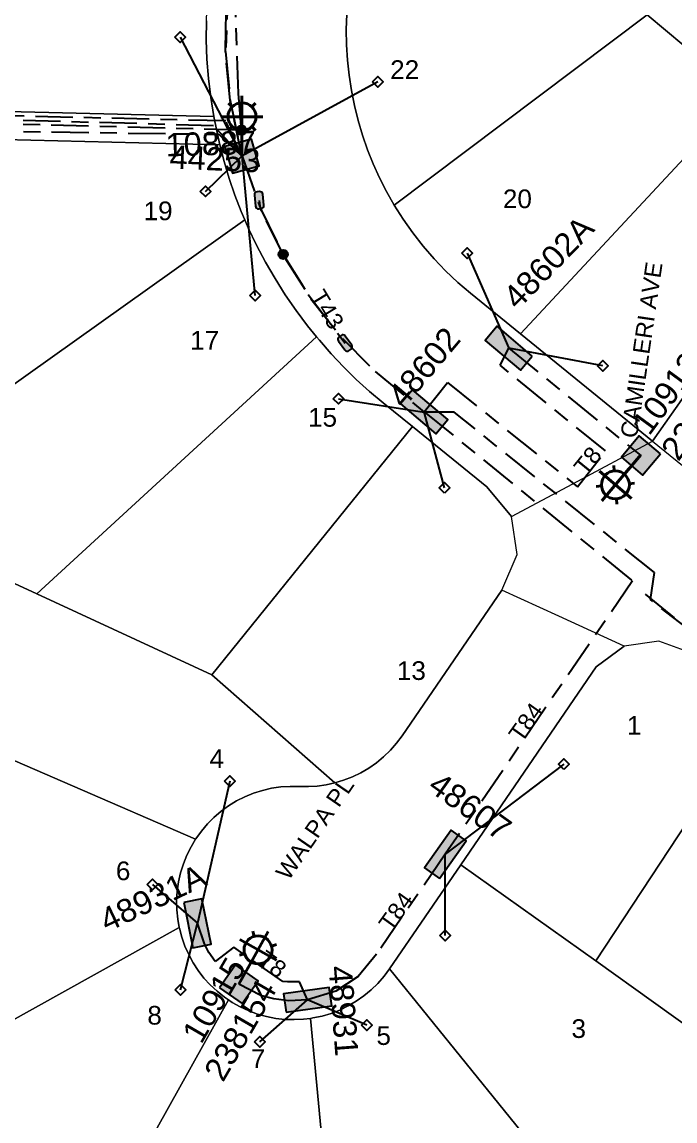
# Model space of a CAD drawing. Header units: metres. Extents: x 302094 to 304730, y 6265242 to 6268907.
# Drawn here: x 303745 to 303814.9, y 6267480.7 to 6267598.4 of the extents above; entities that cross this region are included whole.
import ezdxf
from ezdxf.enums import TextEntityAlignment as Align

# ---------------------------------------------------------------- set-up
doc = ezdxf.new("R2010")
doc.units = ezdxf.units.M
doc.linetypes.add('Cable Exist UG', pattern=[8.2, 4, -1.2, 1.8, -1.2])
doc.layers.get('0').update_dxf_attribs({"color": 6})
doc.layers.add('Cadastre Land Parcels_SP_EXT', color=7, linetype='Continuous', lineweight=5)
doc.layers.add('Cadastre Roads_SP_EXT', color=9, linetype='Continuous', lineweight=5)
for name, color, linetype in [('Equip_HV_EXT', 7, 'Continuous'), ('Equip_SL_EXT', 7, 'Continuous'), ('Equip_SP_SL_EXT', 7, 'Continuous'), ('Mains_HV_EXT', 1, 'Continuous'), ('Mains_LV_EXT', 5, 'Continuous'), ('Mains_LV_SL_EXT', 4, 'Continuous'), ('Mains_SL_EXT', 3, 'Continuous'), ('Services_SP_EXT', 7, 'Continuous'), ('SupportsUG_SP_LV_EXT', 7, 'Continuous'), ('SupportsUG_SP_LV_SL_EXT', 7, 'Continuous'), ('Trench_SP_EXT', 7, 'Continuous')]:
    doc.layers.add(name, color=color, linetype=linetype)
doc.styles.add('COLUMN_LABEL', font='arial.ttf')
doc.styles.add('iecARIAL', font='arial.ttf', dxfattribs={"height": 2})
doc.styles.add('POLE_LABEL', font='arial.ttf')
doc.styles.get("Standard").update_dxf_attribs({"font": 'arial.ttf'})

# ---------------------------------------------------------------- blocks, each defined once
blk = doc.blocks.new('COLUMN_EXT')
blk.add_hatch(color=256).paths.add_polyline_path([(-1.49, 1.48), (-1.49, -1.49), (1.48, -1.49), (1.48, 1.48)])
blk.add_lwpolyline([(-1.49, -1.49), (1.48, -1.49), (1.48, 1.48), (-1.49, 1.48)], close=True)
for tag, height, style, flags, p in [('ASSET_NUM', 2.5, 'COLUMN_LABEL', 8, (2, 2)), ('STRUCTURE_PLANT_NUMBER', 0.2, 'POLE_LABEL', 9, (1.81, 0.03)), ('STREET_CODE', 0.2, 'COLUMN_LABEL', 9, (1.81, -0.2))]:
    blk.add_attdef(tag, text='', height=height, dxfattribs=dict(style=style, flags=flags)).set_placement(p, align=Align.MIDDLE_LEFT)
at = {"flags": 9}
for tag, p in [('COLUMN_TYPE', (1.81, -0.4)), ('OWNED_BY', (1.81, -0.6)), ('STATE', (1.81, -0.8)), ('USAGE', (1.81, -1)), ('LEGEND', (1.81, -1.2)), ('STREETNAME', (1.81, -1.6)), ('SUBURB', (1.81, -1.8)), ('LOCATION', (1.81, -1.4)), ('NOTES', (1.81, -2))]:
    blk.add_attdef(tag, text='', height=0.2, dxfattribs=at).set_placement(p, align=Align.MIDDLE_LEFT)
at = {"flags": 1}
blk.add_attdef('Z', (1.81, -2.35), '', height=0.2, dxfattribs=at)
blk = doc.blocks.new('PILLAR_EXT')
blk.add_hatch(color=256).paths.add_polyline_path([(-2.475, 0.99), (-2.475, -0.99), (2.475, -0.99), (2.475, 0.99)])
blk.add_lwpolyline([(-2.475, -0.99), (2.475, -0.99), (2.475, 0.99), (-2.475, 0.99)], close=True)
at = {"style": 'iecARIAL', "flags": 8}
blk.add_attdef('ASSET_NUM', (1.5, 3.5), '', height=2.5, dxfattribs=at)
for tag, p, flags in [('OWNED_BY', (0, -0.2), 9), ('STATE', (0, -0.4), 9), ('SUPPORT_TYPE', (0, -0.6), 9), ('USAGE', (0, -0.8), 9), ('LEGEND', (0, -1), 9), ('LOCATION', (0, -1.2), 9), ('STREETNAME', (0, -1.8), 9), ('SUBURB', (0, -2), 1), ('NOTES', (0, -1.4), 9), ('PARENT', (0, -1.6), 9)]:
    blk.add_attdef(tag, p, '', height=0.2, dxfattribs=dict(flags=flags))
blk = doc.blocks.new('SL_LANTERN_EXT')
at = {"lineweight": 40}
for p, q in [((0, 1.97), (0, 6.47)), ((-1.46, 5.68), (-1.06, 5.28)), ((1.46, 5.68), (1.06, 5.28)), ((-2.25, 4.22), (2.25, 4.22)), ((-1.46, 2.76), (-1.06, 3.16)), ((0, 0), (0, 2.72)), ((1.46, 2.76), (1.06, 3.16))]:
    blk.add_line(p, q, dxfattribs=at)
blk.add_circle((0, 4.22), 1.5, dxfattribs=at)
at = {"style": 'iecARIAL', "flags": 8}
blk.add_attdef('ASSET_NUM', (1.5, 1.5), '', height=2.5, dxfattribs=at)
for tag, p, height, flags in [('CONSTRUCTED_VOLTAGE', (0.98, -0.65), 0.2, 9), ('CONTROL_TYPE', (0.98, -0.85), 0.2, 9), ('LANTERN_PURPOSE', (0.98, -1.05), 0.2, 9), ('LANTERN_TYPE', (0.98, -1.25), 0.2, 9), ('LNUMBER', (2.18, -3.25), 2.5, 8), ('OPERATING_VOLTAGE', (0.98, -1.65), 0.2, 9), ('ORIENTATION', (0.98, -1.85), 0.2, 9), ('OWNED_BY', (0.98, -2.05), 0.2, 9), ('STATE', (0.98, -2.25), 0.2, 9), ('NO_PHASES', (0.98, -1.45), 0.2, 9), ('USAGE', (0.98, -2.45), 0.2, 9), ('CEXIST', (0.98, -2.65), 0.2, 9), ('CNEW', (0.98, -2.85), 0.2, 9), ('CNUMBER', (0.98, -3.05), 0.2, 9), ('CREMOVE', (0.98, -3.25), 0.2, 9), ('CREPLACE', (0.98, -3.45), 0.2, 9), ('LKINGHEIGHT', (0.98, -3.65), 0.2, 9), ('LBRACKET', (0.98, -3.85), 0.2, 9), ('LBRACKETVOCAB', (0.98, -4.05), 0.2, 9), ('LCATEGORY', (0.98, -4.25), 0.2, 9), ('LCHARGE1', (0.98, -4.45), 0.2, 9), ('LCHARGE1PERCENT', (0.98, -4.65), 0.2, 9), ('LCHARGE2', (0.98, -4.85), 0.2, 9), ('LCHARGE2PERCENT', (0.98, -5.05), 0.2, 9), ('LCHARGE3', (0.98, -5.25), 0.2, 9), ('LCHARGE3PERCENT', (0.98, -5.45), 0.2, 9), ('LEXIST', (0.98, -5.65), 0.2, 9), ('LLAMP', (0.98, -5.85), 0.2, 9), ('LLAMPVOCAB', (0.98, -6.05), 0.2, 9), ('LMAST', (0.98, -6.25), 0.2, 9), ('LMASTVOCAB', (0.98, -6.45), 0.2, 9), ('LNEW', (0.98, -6.65), 0.2, 9), ('LANTNUMBER', (0.98, -6.85), 0.2, 9), ('LOUTREACH', (0.98, -7.25), 0.2, 9), ('LOUTREACHVOCAB', (0.98, -7.45), 0.2, 9), ('LRATECODE', (0.98, -7.65), 0.2, 9), ('LREMOVE', (0.98, -7.85), 0.2, 9), ('LREPLACE', (0.98, -8.05), 0.2, 9), ('LTYPE', (0.98, -8.25), 0.2, 9), ('STREETNAME', (0.98, -9.25), 0.2, 9), ('SUBURB', (0.98, -9.45), 0.2, 1), ('LTYPEVOCAB', (0.98, -8.45), 0.2, 9), ('LEGEND', (0.98, -8.65), 0.2, 9), ('LOCATION', (0.98, -8.85), 0.2, 9), ('NOTES', (0.98, -9.05), 0.2, 9)]:
    blk.add_attdef(tag, p, '', height=height, dxfattribs=dict(flags=flags))
blk = doc.blocks.new('CCP_EXT')
at = {"flags": 9}
for tag, p in [('STATE', (0, -1.8)), ('LEGEND', (0, -1.4)), ('LIFE_SUPPORT', (0, -1.6)), ('NOTES', (0, -2))]:
    blk.add_attdef(tag, text='', height=0.2, dxfattribs=at).set_placement(p, align=Align.MIDDLE_LEFT)
blk.add_wipeout([(0, 0.57), (0.57, 0), (0, -0.57), (-0.57, 0)])
blk.add_lwpolyline([(-0.57, 0), (0, 0.57), (0.57, 0), (0, -0.57), (-0.57, 0)])
at = {"flags": 1}
blk.add_attdef('Z', (0, 0), '', height=0.2, dxfattribs=at)
at = {"flags": 9}
for tag, p in [('CCP_TYPE', (0, 0)), ('CONSTRUCTED_VOLTAGE', (0, -0.2)), ('OPERATING_VOLTAGE', (0, -0.6)), ('ORIENTATION', (0, -0.8)), ('OWNED_BY', (0, -1)), ('NO_PHASES', (0, -0.4)), ('USAGE', (0, -1.2))]:
    blk.add_attdef(tag, text='', height=0.2, dxfattribs=at).set_placement(p, align=Align.MIDDLE_LEFT)
blk = doc.blocks.new('SL_STJ_EXT')
h = blk.add_hatch(color=256)
edge = h.paths.add_edge_path()
edge.add_ellipse((-0.59, 0.13), major_axis=(0.226, 0.226), ratio=1, start_angle=45, end_angle=135)
edge.add_line((-0.91, 0.13), (-0.91, -0.13))
edge.add_ellipse((-0.59, -0.13), major_axis=(0.226, 0.226), ratio=1, start_angle=135, end_angle=225)
edge.add_line((-0.59, -0.45), (0.59, -0.45))
edge.add_ellipse((0.59, -0.13), major_axis=(-0.226, 0.226), ratio=1, start_angle=135, end_angle=225)
edge.add_line((0.91, -0.13), (0.91, 0.13))
edge.add_ellipse((0.59, 0.13), major_axis=(-0.226, 0.226), ratio=1, start_angle=225, end_angle=315)
edge.add_line((0.59, 0.45), (-0.59, 0.45))
blk.add_lwpolyline([(-0.91, 0.13), (-0.91, -0.13, 0.414214), (-0.59, -0.45), (0.59, -0.45, 0.414214), (0.91, -0.13), (0.91, 0.13, 0.414214), (0.59, 0.45), (-0.59, 0.45, 0.414214)], format="xyb", close=True)
at = {"flags": 1}
blk.add_attdef('Z', (0, 0), '', height=0.2, dxfattribs=at)
at = {"flags": 9}
for tag, p in [('ORIENTATION', (0, 0)), ('USAGE', (0, -0.2)), ('LEGEND', (0, -0.4)), ('NOTES', (0, -0.6))]:
    blk.add_attdef(tag, text='', height=0.2, dxfattribs=at).set_placement(p, align=Align.MIDDLE_LEFT)
blk = doc.blocks.new('CONNECTOR_NODE_EXT')
h = blk.add_hatch(color=256)
edge = h.paths.add_edge_path()
edge.add_arc((0, 0), 0.5, 0, 360)
blk.add_circle((0, 0), 0.5)
at = {"flags": 1}
blk.add_attdef('Z', (0, 0), '', height=0.2, dxfattribs=at)
at = {"flags": 9}
for tag, p in [('CONNECTOR_TYPE', (0, 0)), ('CONSTRUCTED_VOLTAGE', (0, -0.2)), ('OPERATING_VOLTAGE', (0, -0.6)), ('ORIENTATION', (0, -0.8)), ('SUBTYPE', (0, -1)), ('NO_PHASES', (0, -0.4)), ('USAGE', (0, -1.2)), ('NOTES', (0, -1.4))]:
    blk.add_attdef(tag, text='', height=0.2, dxfattribs=at).set_placement(p, align=Align.MIDDLE_LEFT)

msp = doc.modelspace()

# ---------------------------------------------------------------- linework, layer by layer
at = {"layer": 'Cadastre Land Parcels_SP_EXT', "linetype": 'Continuous'}
for points in [[(303845.27, 6267619.44), (303815.62, 6267624.23), (303814.48, 6267616.45), (303812.47, 6267602.78), (303811.94, 6267599.17), (303815.86, 6267595.91), (303846.15, 6267612.97), (303845.99, 6267613.41), (303845.78, 6267614.02), (303845.61, 6267614.66), (303845.47, 6267615.3), (303845.35, 6267615.95), (303845.27, 6267616.61), (303845.22, 6267617.28), (303845.2, 6267617.95), (303845.21, 6267618.62), (303845.26, 6267619.3), (303845.27, 6267619.44)], [(303765.33, 6267605.3), (303737.91, 6267609.32), (303737.71, 6267608.12), (303734.52, 6267589.05), (303765.5, 6267588.29), (303765.18, 6267590.33), (303764.94, 6267592.37), (303764.78, 6267594.43), (303764.71, 6267596.49), (303764.72, 6267598.55), (303764.81, 6267600.61), (303764.98, 6267602.67), (303765.24, 6267604.71), (303765.33, 6267605.3)], [(303812.47, 6267602.78), (303780.49, 6267605.26), (303780.09, 6267602.54), (303779.89, 6267600.9), (303779.76, 6267599.26), (303779.71, 6267597.62), (303779.73, 6267595.97), (303779.83, 6267594.33), (303780.01, 6267592.7), (303780.25, 6267591.07), (303780.58, 6267589.46), (303780.97, 6267587.86), (303781.44, 6267586.28), (303781.98, 6267584.73), (303782.59, 6267583.2), (303783.27, 6267581.7), (303784.02, 6267580.24), (303784.83, 6267578.8), (303811.94, 6267599.17), (303812.47, 6267602.78)], [(303815.86, 6267595.91), (303811.94, 6267599.17), (303784.83, 6267578.8), (303785.79, 6267577.29), (303786.83, 6267575.82), (303787.93, 6267574.41), (303789.11, 6267573.05), (303790.35, 6267571.75), (303791.66, 6267570.52), (303793.02, 6267569.35), (303798.37, 6267565.01), (303822.22, 6267590.61), (303815.86, 6267595.91)], [(303832.56, 6267581.98), (303822.22, 6267590.61), (303798.37, 6267565.01), (303812.53, 6267553.51), (303832.56, 6267581.98)], [(303768.84, 6267577.22), (303768.46, 6267578.11), (303767.78, 6267579.87), (303767.17, 6267581.64), (303766.62, 6267583.45), (303766.14, 6267585.26), (303737.19, 6267585.98), (303739.35, 6267566.12), (303740.38, 6267556.98), (303768.84, 6267577.22)], [(303839.87, 6267576.37), (303832.56, 6267581.98), (303812.53, 6267553.51), (303826.7, 6267542.02), (303848.67, 6267569.22), (303839.87, 6267576.37)], [(303776.51, 6267564.7), (303775.56, 6267565.87), (303774.33, 6267567.51), (303773.17, 6267569.2), (303772.08, 6267570.93), (303771.06, 6267572.7), (303770.1, 6267574.52), (303769.21, 6267576.35), (303768.84, 6267577.22), (303740.38, 6267556.98), (303741.18, 6267549.69), (303739.8, 6267540.27), (303746.55, 6267537.15), (303776.51, 6267564.7)], [(303786.79, 6267555.09), (303783.66, 6267557.61), (303782.19, 6267558.84), (303780.77, 6267560.13), (303779.4, 6267561.47), (303778.08, 6267562.86), (303776.82, 6267564.31), (303776.51, 6267564.7), (303746.55, 6267537.15), (303765.31, 6267528.46), (303786.79, 6267555.09)], [(303796.36, 6267537.54), (303798, 6267541.35), (303797.41, 6267545.45), (303794.75, 6267548.63), (303786.79, 6267555.09), (303765.31, 6267528.46), (303778.47, 6267516.89), (303779.42, 6267517.18), (303780.36, 6267517.54), (303781.26, 6267517.98), (303782.12, 6267518.48), (303782.94, 6267519.06), (303783.71, 6267519.69), (303784.43, 6267520.39), (303785.08, 6267521.14), (303785.68, 6267521.94), (303796.36, 6267537.54)], [(303824.16, 6267524.74), (303816.72, 6267530.81), (303813.2, 6267532.1), (303809.49, 6267531.56), (303806.49, 6267529.32), (303791.97, 6267508.12), (303806.46, 6267497.83), (303824.16, 6267524.74)], [(303839.27, 6267512.41), (303824.16, 6267524.74), (303806.46, 6267497.83), (303818.79, 6267488.99), (303839.27, 6267512.41)], [(303761.81, 6267501.42), (303761.65, 6267502.32), (303761.55, 6267503.32), (303761.53, 6267504.32), (303761.6, 6267505.32), (303761.74, 6267506.31), (303761.96, 6267507.28), (303762.26, 6267508.24), (303762.63, 6267509.17), (303763.08, 6267510.06), (303763.56, 6267510.86), (303737.15, 6267522.3), (303736.53, 6267518.02), (303734.18, 6267502.19), (303734.12, 6267486.03), (303761.81, 6267501.42)], [(303818.79, 6267488.99), (303806.46, 6267497.83), (303791.97, 6267508.12), (303784.34, 6267496.98), (303804.89, 6267471.63), (303816.57, 6267473.93), (303818.79, 6267488.99)], [(303767.08, 6267493.66), (303766.65, 6267493.95), (303765.86, 6267494.58), (303765.13, 6267495.26), (303764.46, 6267496), (303763.85, 6267496.79), (303763.3, 6267497.63), (303762.82, 6267498.51), (303762.41, 6267499.42), (303762.08, 6267500.37), (303761.83, 6267501.33), (303761.81, 6267501.42), (303734.12, 6267486.03), (303738.88, 6267474.44), (303743.52, 6267463.1), (303750.41, 6267463.73), (303767.08, 6267493.66)], [(303778.28, 6267466.33), (303798.9, 6267470.44), (303804.89, 6267471.63), (303784.34, 6267496.98), (303783.75, 6267496.18), (303783.09, 6267495.42), (303782.37, 6267494.72), (303781.59, 6267494.09), (303780.77, 6267493.51), (303779.91, 6267493.01), (303779.01, 6267492.57), (303778.07, 6267492.21), (303777.12, 6267491.93), (303776.14, 6267491.72), (303775.88, 6267491.68), (303778.28, 6267466.33)], [(303775.88, 6267491.68), (303775.14, 6267491.59), (303774.14, 6267491.54), (303773.14, 6267491.57), (303772.15, 6267491.68), (303771.17, 6267491.87), (303770.2, 6267492.14), (303769.26, 6267492.48), (303768.35, 6267492.9), (303767.48, 6267493.39), (303767.08, 6267493.66), (303750.41, 6267463.73), (303760.09, 6267464.63), (303778.28, 6267466.33), (303775.88, 6267491.68)]]:
    msp.add_lwpolyline(points, close=True, dxfattribs=at)
msp.add_lwpolyline([(303737.15, 6267522.3), (303763.56, 6267510.86), (303763.6, 6267510.92), (303764.18, 6267511.73), (303764.83, 6267512.5), (303765.53, 6267513.21), (303766.29, 6267513.86), (303767.1, 6267514.45), (303767.96, 6267514.97), (303768.85, 6267515.42), (303769.78, 6267515.79), (303770.74, 6267516.1), (303771.71, 6267516.32), (303772.7, 6267516.47), (303773.7, 6267516.53), (303774.7, 6267516.52), (303775.65, 6267516.51), (303776.6, 6267516.56), (303777.54, 6267516.69), (303778.47, 6267516.89), (303765.31, 6267528.46), (303746.55, 6267537.15), (303746.55, 6267537.15), (303739.8, 6267540.27)], dxfattribs=at)
at = {"layer": 'Cadastre Roads_SP_EXT', "linetype": 'Continuous'}
msp.add_lwpolyline([(303734.52, 6267589.05), (303708.64, 6267589.69), (303708.47, 6267588.54), (303708.2, 6267586.71), (303737.19, 6267585.98), (303766.14, 6267585.26), (303765.8, 6267586.89), (303765.5, 6267588.29), (303734.52, 6267589.05)], close=True, dxfattribs=at)
at = {"layer": 'Mains_HV_EXT', "linetype": 'Cable Exist UG'}
msp.add_lwpolyline([(303768.49, 6267586.83), (303705.76, 6267588.42), (303712.34, 6267591.67)], dxfattribs=at)
at = {"layer": 'Mains_LV_EXT', "linetype": 'Cable Exist UG'}
for points in [[(303768.53, 6267584.04), (303767.26, 6267590.01), (303766.75, 6267595.46), (303766.88, 6267601.28), (303772.17, 6267638.03)], [(303768.53, 6267584.04), (303765.47, 6267587.3), (303735.48, 6267588.11), (303734.47, 6267586.92), (303732.12, 6267586.97), (303731.05, 6267588.23), (303708.55, 6267588.82), (303711.3, 6267590.1)], [(303775.56, 6267493.67), (303774.71, 6267495.59), (303773.42, 6267495.58), (303772.92, 6267495.63), (303767.65, 6267499.3), (303765.64, 6267497.76), (303764.99, 6267498.73), (303764.5, 6267499.67), (303763.76, 6267501.86)]]:
    msp.add_lwpolyline(points, dxfattribs=at)
at = {"layer": 'Mains_LV_SL_EXT', "linetype": 'Cable Exist UG'}
msp.add_lwpolyline([(303775.56, 6267493.67), (303773.54, 6267493.57), (303771.94, 6267493.76), (303770.55, 6267494.14), (303768.19, 6267495.33)], dxfattribs=at)
at = {"layer": 'Mains_SL_EXT', "linetype": 'Cable Exist UG'}
for points in [[(303773.05, 6267644.14), (303767.09, 6267602.69), (303766.77, 6267595.24), (303767.26, 6267590), (303768.53, 6267584.04)], [(303768.53, 6267584.04), (303766.79, 6267587.81), (303735.15, 6267588.55), (303733.27, 6267588.17)], [(303772.93, 6267573.52), (303770.5, 6267578.44), (303770.4, 6267579.28)], [(303772.93, 6267573.52), (303775.63, 6267569.22), (303779.58, 6267564.02)]]:
    msp.add_lwpolyline(points, dxfattribs=at)
at = {"layer": 'Trench_SP_EXT', "linetype": 'Cable Exist UG'}
msp.add_lwpolyline([(303811.74, 6267537.12), (303840.31, 6267513.91)], dxfattribs=at)

# ---------------------------------------------------------------- block references
at = {"layer": 'Equip_HV_EXT'}
msp.add_blockref('CONNECTOR_NODE_EXT', (303768.49, 6267586.83), dxfattribs=at)
at = {"layer": 'Equip_SL_EXT'}
for p, rotation in [((303770.37, 6267579.32), 95.77969426428527), ((303779.58, 6267564.02), 306.0143795928939)]:
    msp.add_blockref('SL_STJ_EXT', p, dxfattribs=dict(at, rotation=rotation))
msp.add_blockref('CONNECTOR_NODE_EXT', (303772.93, 6267573.52), dxfattribs=at)
at = {"layer": 'Equip_SP_SL_EXT'}
ref = msp.add_blockref('SL_LANTERN_EXT', (303768.53, 6267584.04), dxfattribs=at)
ref.add_attrib('ASSET_NUM', '10887', dxfattribs={"layer": '0', "height": 2.5, "rotation": 1.7235, "style": 'iecARIAL'}).set_placement((303770.04, 6267585.54), align=Align.MIDDLE_RIGHT)
ref = msp.add_blockref('SL_LANTERN_EXT', (303811.27, 6267552.05), dxfattribs=dict(at, rotation=139.7333784794509))
ref.add_attrib('ASSET_NUM', '10913', dxfattribs={"layer": '0', "height": 2.5, "rotation": 53.791, "style": 'iecARIAL'}).set_placement((303812.77, 6267553.55), align=Align.BOTTOM_LEFT)
ref = msp.add_blockref('SL_LANTERN_EXT', (303768.19, 6267495.33), dxfattribs=dict(at, rotation=330.7928488680021))
ref.add_attrib('ASSET_NUM', '10915', dxfattribs={"layer": '0', "height": 2.5, "rotation": 59.7934, "style": 'iecARIAL'}).set_placement((303769.7, 6267496.83), align=Align.BOTTOM_RIGHT)
at = {"layer": 'SupportsUG_SP_LV_EXT'}
ref = msp.add_blockref('PILLAR_EXT', (303797.11, 6267563.46), dxfattribs=dict(at, rotation=139.7373800894486))
ref.add_attrib('ASSET_NUM', '48602A', dxfattribs={"layer": '0', "height": 2.5, "rotation": 45.9392, "style": 'iecARIAL'}).set_placement((303798.61, 6267566.96), align=Align.BOTTOM_LEFT)
ref = msp.add_blockref('PILLAR_EXT', (303788.05, 6267556.66), dxfattribs=dict(at, rotation=319.8098299877075))
ref.add_attrib('ASSET_NUM', '48602', dxfattribs={"layer": '0', "height": 2.5, "rotation": 49.8461, "style": 'iecARIAL'}).set_placement((303789.55, 6267560.16), align=Align.BOTTOM_CENTER)
ref = msp.add_blockref('PILLAR_EXT', (303790.32, 6267509.25), dxfattribs=dict(at, rotation=54.5109317917012))
ref.add_attrib('ASSET_NUM', '48607', dxfattribs={"layer": '0', "height": 2.5, "rotation": 324.4742, "style": 'iecARIAL'}).set_placement((303791.82, 6267512.76), align=Align.BOTTOM_CENTER)
ref = msp.add_blockref('PILLAR_EXT', (303763.76, 6267501.86), dxfattribs=dict(at, rotation=281.3124410447089))
ref.add_attrib('ASSET_NUM', '48931A', dxfattribs={"layer": '0', "height": 2.5, "rotation": 25.3972, "style": 'iecARIAL'}).set_placement((303765.26, 6267505.36), align=Align.BOTTOM_RIGHT)
ref = msp.add_blockref('PILLAR_EXT', (303775.56, 6267493.67), dxfattribs=dict(at, rotation=8.037333720708862))
ref.add_attrib('ASSET_NUM', '48931', dxfattribs={"layer": '0', "height": 2.5, "rotation": 274.3321, "style": 'iecARIAL'}).set_placement((303777.06, 6267497.17), align=Align.BOTTOM_LEFT)
at = {"layer": 'SupportsUG_SP_LV_SL_EXT'}
ref = msp.add_blockref('COLUMN_EXT', (303768.53, 6267584.04), dxfattribs=dict(at, rotation=285.8077496759186))
ref.add_attrib('ASSET_NUM', '44253', dxfattribs={"layer": '0', "height": 2.5, "rotation": 357.4634, "style": 'COLUMN_LABEL'}).set_placement((303770.54, 6267584.79), align=Align.TOP_RIGHT)
ref = msp.add_blockref('COLUMN_EXT', (303811.27, 6267551.97), dxfattribs=dict(at, rotation=139.7333784794509))
ref.add_attrib('ASSET_NUM', '238152', dxfattribs={"layer": '0', "height": 2.5, "rotation": 53.791, "style": 'COLUMN_LABEL'}).set_placement((303813.27, 6267552.72), align=Align.TOP_LEFT)
ref = msp.add_blockref('COLUMN_EXT', (303768.19, 6267495.33), dxfattribs=dict(at, rotation=324.9725071262906))
ref.add_attrib('ASSET_NUM', '238154', dxfattribs={"layer": '0', "height": 2.5, "rotation": 59.859, "style": 'COLUMN_LABEL'}).set_placement((303770.19, 6267496.08), align=Align.TOP_RIGHT)

# ---------------------------------------------------------------- texts
at = {"layer": 'Cadastre Land Parcels_SP_EXT'}
for s, p in [('22', (303784.41, 6267592.31)), ('20', (303796.49, 6267578.47)), ('19', (303757.99, 6267577.18)), ('17', (303762.98, 6267563.32)), ('15', (303775.61, 6267555.06)), ('13', (303785.13, 6267527.93)), ('1', (303809.78, 6267522.07)), ('4', (303765.05, 6267518.51)), ('6', (303755.02, 6267506.48)), ('8', (303758.39, 6267491.01)), ('3', (303803.84, 6267489.58)), ('5', (303782.94, 6267488.83)), ('7', (303769.48, 6267486.37))]:
    msp.add_text(s, height=2, dxfattribs=at).set_placement(p)
at = {"layer": 'Cadastre Roads_SP_EXT'}
for s, rotation, p in [('CAMILLERI AVE', 81.6623, (303810.85, 6267553.75)), ('WALPA PL', 55.4887, (303773.52, 6267506.34))]:
    msp.add_text(s, height=1.8, rotation=rotation, dxfattribs=at).set_placement(p)
at = {"layer": 'Mains_LV_EXT'}
for s, rotation, p in [('T43', 301.291, (303775.77, 6267569.01)), ('T8', 50.9376, (303805.35, 6267549.71)), ('T84', 54.5104, (303798.45, 6267521.12)), ('T84', 54.3365, (303784.52, 6267500.84)), ('T8', 324.0133, (303770.06, 6267497.62))]:
    msp.add_text(s, height=1.8, rotation=rotation, dxfattribs=at).set_placement(p)

# ---------------------------------------------------------------- next in the draw order: block references
at = {"layer": 'Services_SP_EXT'}
for p in [(303761.92, 6267596.77), (303783.1, 6267591.99), (303764.63, 6267580.27), (303792.67, 6267573.65), (303769.95, 6267569.11), (303807.2, 6267561.57), (303778.87, 6267558.06), (303767.24, 6267517.09), (303758.94, 6267506.03), (303790.29, 6267500.57), (303761.94, 6267494.73), (303781.91, 6267490.95), (303770.44, 6267489.16)]:
    msp.add_blockref('CCP_EXT', p, dxfattribs=at)
at = {"layer": 'Services_SP_EXT', "rotation": 90.0000000000002}
for p in [(303790.22, 6267548.5), (303803.01, 6267518.92)]:
    msp.add_blockref('CCP_EXT', p, dxfattribs=at)

# ---------------------------------------------------------------- next in the draw order: linework, layer by layer
at = {"layer": 'Cadastre Roads_SP_EXT', "linetype": 'Continuous'}
msp.add_lwpolyline([(303764.72, 6267598.55), (303764.71, 6267596.49), (303764.78, 6267594.43), (303764.94, 6267592.37), (303765.18, 6267590.33), (303765.5, 6267588.29), (303765.8, 6267586.89), (303766.14, 6267585.26), (303766.62, 6267583.45), (303767.17, 6267581.64), (303767.78, 6267579.87), (303768.46, 6267578.11), (303768.84, 6267577.22), (303769.21, 6267576.35), (303770.1, 6267574.52), (303771.06, 6267572.7), (303772.08, 6267570.93), (303773.17, 6267569.2), (303774.33, 6267567.51), (303775.56, 6267565.87), (303776.51, 6267564.7), (303776.82, 6267564.31), (303778.08, 6267562.86), (303779.4, 6267561.47), (303780.77, 6267560.13), (303782.19, 6267558.84), (303783.66, 6267557.61), (303786.79, 6267555.09), (303794.75, 6267548.63), (303797.41, 6267545.45), (303803.97, 6267548.95), (303812.53, 6267553.51), (303798.37, 6267565.01), (303793.02, 6267569.35), (303791.66, 6267570.52), (303790.35, 6267571.75), (303789.11, 6267573.05), (303787.93, 6267574.41), (303786.83, 6267575.82), (303785.79, 6267577.29), (303784.83, 6267578.8), (303784.02, 6267580.24), (303783.27, 6267581.7), (303782.59, 6267583.2), (303781.98, 6267584.73), (303781.44, 6267586.28), (303780.97, 6267587.86), (303780.58, 6267589.46), (303780.25, 6267591.07), (303780.01, 6267592.7), (303779.83, 6267594.33), (303779.73, 6267595.97), (303779.71, 6267597.62), (303779.76, 6267599.26)], dxfattribs=at)
msp.add_lwpolyline([(303809.49, 6267531.56), (303802.47, 6267534.76), (303796.36, 6267537.54), (303785.68, 6267521.94), (303785.08, 6267521.14), (303784.43, 6267520.39), (303783.71, 6267519.69), (303782.94, 6267519.06), (303782.12, 6267518.48), (303781.26, 6267517.98), (303780.36, 6267517.54), (303779.42, 6267517.18), (303778.47, 6267516.89), (303777.54, 6267516.69), (303776.6, 6267516.56), (303775.65, 6267516.51), (303774.7, 6267516.52), (303773.7, 6267516.53), (303772.7, 6267516.47), (303771.71, 6267516.32), (303770.74, 6267516.1), (303769.78, 6267515.79), (303768.85, 6267515.42), (303767.96, 6267514.97), (303767.1, 6267514.45), (303766.29, 6267513.86), (303765.53, 6267513.21), (303764.83, 6267512.5), (303764.18, 6267511.73), (303763.6, 6267510.92), (303763.56, 6267510.86), (303763.08, 6267510.06), (303762.63, 6267509.17), (303762.26, 6267508.24), (303761.96, 6267507.28), (303761.74, 6267506.31), (303761.6, 6267505.32), (303761.53, 6267504.32), (303761.55, 6267503.32), (303761.65, 6267502.32), (303761.81, 6267501.42), (303761.83, 6267501.33), (303762.08, 6267500.37), (303762.41, 6267499.42), (303762.82, 6267498.51), (303763.3, 6267497.63), (303763.85, 6267496.79), (303764.46, 6267496), (303765.13, 6267495.26), (303765.86, 6267494.58), (303766.65, 6267493.95), (303767.08, 6267493.66), (303767.48, 6267493.39), (303768.35, 6267492.9), (303769.26, 6267492.48), (303770.2, 6267492.14), (303771.17, 6267491.87), (303772.15, 6267491.68), (303773.14, 6267491.57), (303774.14, 6267491.54), (303775.14, 6267491.59), (303775.88, 6267491.68), (303776.14, 6267491.72), (303777.12, 6267491.93), (303778.07, 6267492.21), (303779.01, 6267492.57), (303779.91, 6267493.01), (303780.77, 6267493.51), (303781.59, 6267494.09), (303782.37, 6267494.72), (303783.09, 6267495.42), (303783.75, 6267496.18), (303784.34, 6267496.98), (303791.97, 6267508.12), (303806.49, 6267529.32), (303809.49, 6267531.56)], close=True, dxfattribs=at)
at = {"layer": 'Mains_HV_EXT', "linetype": 'Cable Exist UG'}
msp.add_lwpolyline([(303768.49, 6267586.83), (303768.16, 6267590.74), (303767.8, 6267600.39), (303783.46, 6267707.97), (303783.54, 6267708.54), (303780.23, 6267716.8), (303780.08, 6267716.18), (303782.11, 6267724.68), (303786.77, 6267727.6), (303804.95, 6267727.34), (303816.86, 6267729.44), (303847, 6267742.21), (303854.92, 6267744.67), (303864.4, 6267747), (303874.63, 6267748.85), (303881.45, 6267749.75)], dxfattribs=at)
at = {"layer": 'Mains_LV_EXT', "linetype": 'Cable Exist UG'}
for points in [[(303768.54, 6267584.03), (303770.5, 6267578.44), (303773.11, 6267573.15), (303776.05, 6267568.56), (303779.38, 6267564.42), (303782.81, 6267560.98), (303788.07, 6267556.62)], [(303788.05, 6267556.66), (303790.55, 6267559.78), (303804.5, 6267548.62), (303807.49, 6267552.46), (303796.18, 6267561.64), (303797.11, 6267563.46)], [(303788.05, 6267556.66), (303810.37, 6267538.54), (303790.32, 6267509.25)], [(303835.21, 6267518.68), (303823.14, 6267528.12), (303812.29, 6267536.53), (303812.72, 6267539.45), (303791.26, 6267556.62), (303788.07, 6267556.62)], [(303790.32, 6267509.25), (303782.94, 6267498.55), (303780.97, 6267496.17), (303778.58, 6267494.6), (303775.56, 6267493.67)]]:
    msp.add_lwpolyline(points, dxfattribs=at)
at = {"layer": 'Mains_LV_SL_EXT', "linetype": 'Cable Exist UG'}
msp.add_lwpolyline([(303797.11, 6267563.46), (303811.27, 6267551.97)], dxfattribs=at)
at = {"layer": 'Mains_SL_EXT', "linetype": 'Cable Exist UG'}
msp.add_lwpolyline([(303716.48, 6267596.37), (303708.62, 6267589.13), (303730.52, 6267588.57), (303731.73, 6267586.86), (303766.06, 6267586.38), (303768.53, 6267584.04)], dxfattribs=at)
at = {"layer": 'Services_SP_EXT'}
for points in [[(303761.92, 6267596.77), (303768.53, 6267584.04)], [(303783.1, 6267591.99), (303768.53, 6267584.04)], [(303764.63, 6267580.27), (303768.53, 6267584.04)], [(303769.95, 6267569.11), (303768.54, 6267584.03)], [(303792.67, 6267573.65), (303797.11, 6267563.46)], [(303807.2, 6267561.57), (303797.11, 6267563.46)], [(303778.87, 6267558.06), (303788.07, 6267556.62)], [(303790.22, 6267548.5), (303788.05, 6267556.66)], [(303803.01, 6267518.92), (303790.32, 6267509.25)], [(303767.24, 6267517.09), (303763.76, 6267501.86)], [(303790.29, 6267500.57), (303790.32, 6267509.25)], [(303758.94, 6267506.03), (303763.76, 6267501.86)], [(303761.94, 6267494.73), (303763.76, 6267501.86)], [(303770.44, 6267489.16), (303775.56, 6267493.67)], [(303781.91, 6267490.95), (303775.56, 6267493.67)]]:
    msp.add_lwpolyline(points, dxfattribs=at)

doc.saveas('drawing.dxf')
